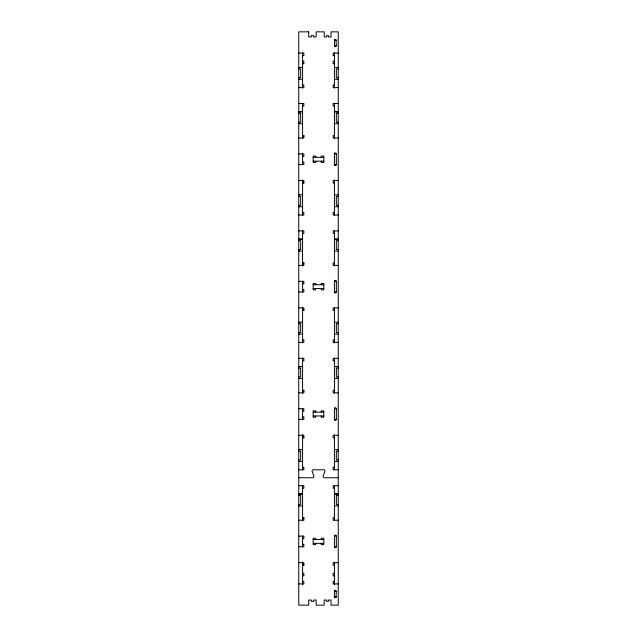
<?xml version="1.0" encoding="UTF-8"?>
<svg xmlns="http://www.w3.org/2000/svg" width="637" height="637" viewBox="0 0 637 637"><rect width="100%" height="100%" fill="white"/><g stroke="black" fill="none" stroke-linecap="round" stroke-linejoin="round"><path stroke-width="0.96" d="M334.425 40.187L334.712 39.613A1.091 1.091 0 0 1 335.97 39.566L336.336 45.649A0.956 0.956 0 0 1 335.38 46.605A0.956 0.956 0 0 1 334.425 45.649L336.694 45.649M335.978 597.442L336.336 591.351A0.956 0.956 0 0 0 335.38 590.395A0.956 0.956 0 0 0 334.425 591.351L336.694 591.351M334.425 40.346L336.694 40.346M298.753 53.086L303.849 53.086L303.849 55.634L302.575 55.634M338.247 53.086L333.151 53.086L333.151 55.634L334.425 55.634M302.575 61.152L303.849 61.152L303.849 63.7L302.336 63.7M334.425 61.152L333.151 61.152L333.151 63.7L334.728 63.7M302.575 67.458L298.753 67.458A1.274 1.274 0 0 0 299.072 67.418M334.425 67.458L338.247 67.403M298.753 68.915L300.664 68.915L300.664 77.833L298.753 77.833M338.247 68.915L336.336 68.915L336.336 77.833L338.247 77.833M302.575 79.338L298.753 79.338A1.274 1.274 0 0 1 299.072 79.322M334.425 79.338L338.247 79.338M302.575 85.04L303.849 85.04L303.849 87.588L298.753 87.588M334.425 85.04L333.151 85.04L333.151 87.588L338.247 87.588M298.753 103.513L303.849 103.513L303.849 106.06L302.575 106.06M338.247 103.513L333.151 103.513L333.151 106.06L334.425 106.06M298.753 111.762L302.575 111.762L298.753 111.817A1.274 1.274 0 0 0 299.072 111.778M298.753 113.267L300.664 113.267L300.664 122.185L298.753 122.185M338.247 113.267L336.336 113.267L336.336 122.185L338.247 122.185M302.575 123.697L298.753 123.642A1.274 1.274 0 0 1 299.072 123.682M334.425 123.697L338.247 123.642M302.575 135.466L303.849 135.466M334.425 135.466L333.151 135.466L333.151 138.014L338.247 138.014M302.575 136.318L303.849 136.318M298.753 138.014L303.849 138.014L303.849 135.363M298.753 153.939L303.849 153.939L303.849 156.487L302.575 156.487M336.575 153.939L334.425 153.939A0.956 0.956 0 0 1 335.38 152.984A0.956 0.956 0 0 1 336.336 153.939L336.336 164.561A0.956 0.956 0 0 1 335.38 165.516A0.956 0.956 0 0 1 334.425 164.561L336.575 164.561M313.189 157.339L323.811 157.339M313.189 161.161L323.811 161.161M302.575 162.013L303.849 162.013L303.849 164.561L298.753 164.561M298.753 180.486L303.849 180.486L303.849 183.138M338.247 180.486L333.151 180.486L333.151 183.034L334.425 183.034M302.575 182.182L303.849 182.182M302.575 183.034L303.849 183.034M298.753 194.803L302.575 194.803M334.425 194.803L338.247 194.803M298.753 196.315L300.664 196.315L300.664 205.233L298.753 205.233M338.247 196.315L336.336 196.315L336.336 205.233L338.247 205.233M302.575 206.683L298.753 206.738A1.274 1.274 0 0 1 299.072 206.722M334.425 206.738L338.247 206.738M302.575 212.44L303.849 212.44L303.849 214.988L298.753 214.988M334.425 212.44L333.151 212.44L333.151 214.988L338.247 214.988M298.753 230.912L303.849 230.912L303.849 233.46L302.575 233.46M338.247 230.912L333.151 230.912L333.151 233.46L334.425 233.46M298.753 239.162L302.575 239.162L298.753 239.217A1.274 1.274 0 0 0 299.072 239.178M298.753 240.667L300.664 240.667L300.664 249.585L298.753 249.585M338.247 240.667L336.336 240.667L336.336 249.585L338.247 249.585M302.575 251.097L298.753 251.042A1.274 1.274 0 0 1 299.072 251.082M334.425 251.042L338.247 251.097M302.575 262.866L303.849 262.866M334.425 262.866L333.151 262.866L333.151 265.414L338.247 265.414M302.575 263.718L303.849 263.718M298.753 265.414L303.849 265.414L303.849 262.762M298.753 281.339L303.849 281.339L303.849 283.887L302.575 283.887M336.575 281.339L334.425 281.339A0.956 0.956 0 0 1 335.38 280.384A0.956 0.956 0 0 1 336.336 281.339L336.336 291.961A0.956 0.956 0 0 1 335.38 292.916A0.956 0.956 0 0 1 334.425 291.961L336.575 291.961M313.189 284.739L323.811 284.739M313.189 288.561L323.811 288.561M302.575 289.413L303.849 289.413L303.849 291.961L298.753 291.961M298.753 307.886L303.849 307.886L303.849 310.538M338.247 307.886L333.151 307.886L333.151 310.434L334.425 310.434M302.575 309.582L303.849 309.582M302.575 310.434L303.849 310.434M302.575 322.258L298.753 322.258A1.274 1.274 0 0 0 299.072 322.218M334.425 322.258L338.247 322.203M298.753 323.715L300.664 323.715L300.664 332.633L298.753 332.633M338.247 323.715L336.336 323.715L336.336 332.633L338.247 332.633M302.575 334.083L298.753 334.138A1.274 1.274 0 0 1 299.072 334.122M334.425 334.138L338.247 334.138M302.575 339.839L303.849 339.839L303.849 342.387L298.753 342.387M334.425 339.839L333.151 339.839L333.151 342.387L338.247 342.387M298.753 358.312L303.849 358.312L303.849 360.861L302.575 360.861M338.247 358.312L333.151 358.312L333.151 360.861L334.425 360.861M298.753 366.562L302.575 366.562L298.753 366.617A1.274 1.274 0 0 0 299.072 366.578M298.753 368.067L300.664 368.067L300.664 376.985L298.753 376.985M338.247 368.067L336.336 368.067L336.336 376.985L338.247 376.985M302.575 378.497L298.753 378.442A1.274 1.274 0 0 1 299.072 378.482M334.425 378.497L338.247 378.442M302.575 390.266L303.849 390.266M334.425 390.266L333.151 390.266L333.151 392.814L338.247 392.814M302.575 391.118L303.849 391.118M298.753 392.814L303.849 392.814L303.849 390.163M298.753 408.739L303.849 408.739L303.849 411.287L302.575 411.287M336.575 408.739L334.425 408.739A0.956 0.956 0 0 1 335.38 407.784A0.956 0.956 0 0 1 336.336 408.739L336.336 419.361A0.956 0.956 0 0 1 335.38 420.316A0.956 0.956 0 0 1 334.425 419.361L336.575 419.361M313.189 412.139L323.811 412.139M313.189 415.961L323.811 415.961M302.575 416.813L303.849 416.813L303.849 419.361L298.753 419.361M298.753 435.286L303.849 435.286L303.849 437.938M338.247 435.286L333.151 435.286L333.151 437.834L334.425 437.834M302.575 436.982L303.849 436.982M302.575 437.834L303.849 437.834M298.753 449.603L302.575 449.603M334.425 449.603L338.247 449.603M298.753 451.115L300.664 451.115L300.664 460.033L298.753 460.033M338.247 451.115L336.336 451.115L336.336 460.033L338.247 460.033M302.575 461.483L298.753 461.483A1.274 1.274 0 0 1 299.072 461.522M334.425 461.538L338.247 461.538M302.575 467.239L303.849 467.239L303.849 469.788L298.753 469.788M334.425 467.239L333.151 467.239L333.151 469.788L338.247 469.788M298.753 477.75L312.64 477.75A1.274 1.274 0 0 0 313.834 476.038L312.13 471.428A1.274 1.274 0 0 1 313.348 469.788L323.652 469.788A1.274 1.274 0 0 1 324.87 471.428L323.166 476.038A1.274 1.274 0 0 0 324.36 477.75L338.247 477.75M298.753 485.713L303.849 485.713L303.849 488.261L302.575 488.261M338.247 485.713L333.151 485.713L333.151 488.261L334.425 488.261M298.753 493.962L302.575 493.962L298.753 494.017A1.274 1.274 0 0 0 299.072 493.978M298.753 495.467L300.664 495.467L300.664 504.385L298.753 504.385M338.247 495.467L336.336 495.467L336.336 504.385L338.247 504.385M298.753 505.897L302.575 505.897M334.425 505.842L338.247 505.842M302.575 517.666L303.849 517.666M334.425 517.666L333.151 517.666L333.151 520.214L338.247 520.214M302.575 518.518L303.849 518.518M298.753 520.214L303.849 520.214L303.849 517.562M298.753 536.139L303.849 536.139L303.849 538.687L302.575 538.687M336.575 536.139L334.425 536.139A0.956 0.956 0 0 1 335.38 535.184A0.956 0.956 0 0 1 336.336 536.139L336.336 546.761A0.956 0.956 0 0 1 335.38 547.716A0.956 0.956 0 0 1 334.425 546.761L336.575 546.761M313.189 539.539L323.811 539.539M313.189 543.361L323.811 543.361M302.575 544.213L303.849 544.213L303.849 546.761L298.753 546.761M298.753 562.686L303.849 562.686L303.849 565.337M338.247 562.686L333.151 562.686L333.151 565.234L334.425 565.234M302.575 564.382L303.849 564.382M302.575 565.234L303.849 565.234M302.575 573.3L303.849 573.3L303.849 575.848L302.575 575.848M334.425 573.3L333.151 573.3L333.151 575.848L334.425 575.848M302.575 581.366L303.849 581.366L303.849 583.914L298.753 583.914M334.425 581.366L333.151 581.366L333.151 583.914L338.247 583.914M334.425 596.654L336.694 596.654M334.425 596.813L334.712 597.387A1.091 1.091 0 0 0 335.97 597.434M334.425 39.223L334.425 46.764M334.425 52.608L334.425 88.225M334.425 103.409L334.425 138.524M334.425 153.143L334.425 165.357M334.425 179.976L334.425 215.625M334.425 230.809L334.425 265.924M334.425 280.543L334.425 292.757M334.425 307.376L334.425 343.024M334.425 358.209L334.425 393.324M334.425 407.943L334.425 420.157M334.425 434.776L334.425 469.891M334.425 485.609L334.425 520.724M334.425 535.343L334.425 547.557M334.425 562.176L334.425 584.392M334.425 590.236L334.425 597.777M321.247 157.339L321.247 156.065L323.795 156.065L323.795 162.435L321.247 162.435L321.247 161.161M321.247 284.739L321.247 283.465L323.795 283.465L323.795 289.835L321.247 289.835L321.247 288.561M321.247 412.139L321.247 410.865L323.795 410.865L323.795 417.235L321.247 417.235L321.247 415.961M321.247 539.539L321.247 538.265L323.795 538.265L323.795 544.635L321.247 544.635L321.247 543.361M315.729 157.339L315.729 156.065L313.181 156.065L313.181 162.435L315.729 162.435L315.729 161.161M315.729 284.739L315.729 283.465L313.181 283.465L313.181 289.835L315.729 289.835L315.729 288.561M315.729 412.139L315.729 410.865L313.181 410.865L313.181 417.235L315.729 417.235L315.729 415.961M315.729 539.539L315.729 538.265L313.181 538.265L313.181 544.635L315.729 544.635L315.729 543.361M302.575 52.608L302.575 88.225M302.575 103.409L302.575 138.651M302.575 153.78L302.575 164.72M302.575 179.857L302.575 215.625M302.575 230.809L302.575 266.051M302.575 281.18L302.575 292.12M302.575 307.257L302.575 343.024M302.575 358.209L302.575 393.451M302.575 408.58L302.575 419.52M302.575 434.657L302.575 469.891M302.575 485.609L302.575 520.843M302.575 535.98L302.575 546.92M302.575 562.057L302.575 584.766M298.753 505.842A1.274 1.274 0 0 1 299.072 505.882M299.072 449.618A1.274 1.274 0 0 1 298.753 449.658M299.072 194.818A1.274 1.274 0 0 1 298.753 194.858M308.73 31.85L298.753 31.85L298.753 605.15L308.73 605.15L308.73 600.054L311.278 600.054L311.278 601.328L313.619 601.328L313.619 600.054L316.167 600.054L316.167 605.15L324.217 605.15L324.217 600.054L326.765 600.054L326.765 601.328L328.477 601.328L328.477 600.054L331.025 600.054L331.025 605.15L338.247 605.15L338.247 31.85L331.025 31.85L331.025 36.946L328.477 36.946L328.477 35.672L326.765 35.672L326.765 36.946L324.217 36.946L324.217 31.85L316.167 31.85L316.167 36.946L313.619 36.946L313.619 35.672L311.278 35.672L311.278 36.946L308.73 36.946L308.73 31.85M338.247 111.762L334.425 111.762L338.247 111.817M338.247 239.162L334.425 239.162L338.247 239.217M338.247 366.562L334.425 366.562L338.247 366.617M338.247 493.962L334.425 493.962L338.247 494.017"/></g></svg>
